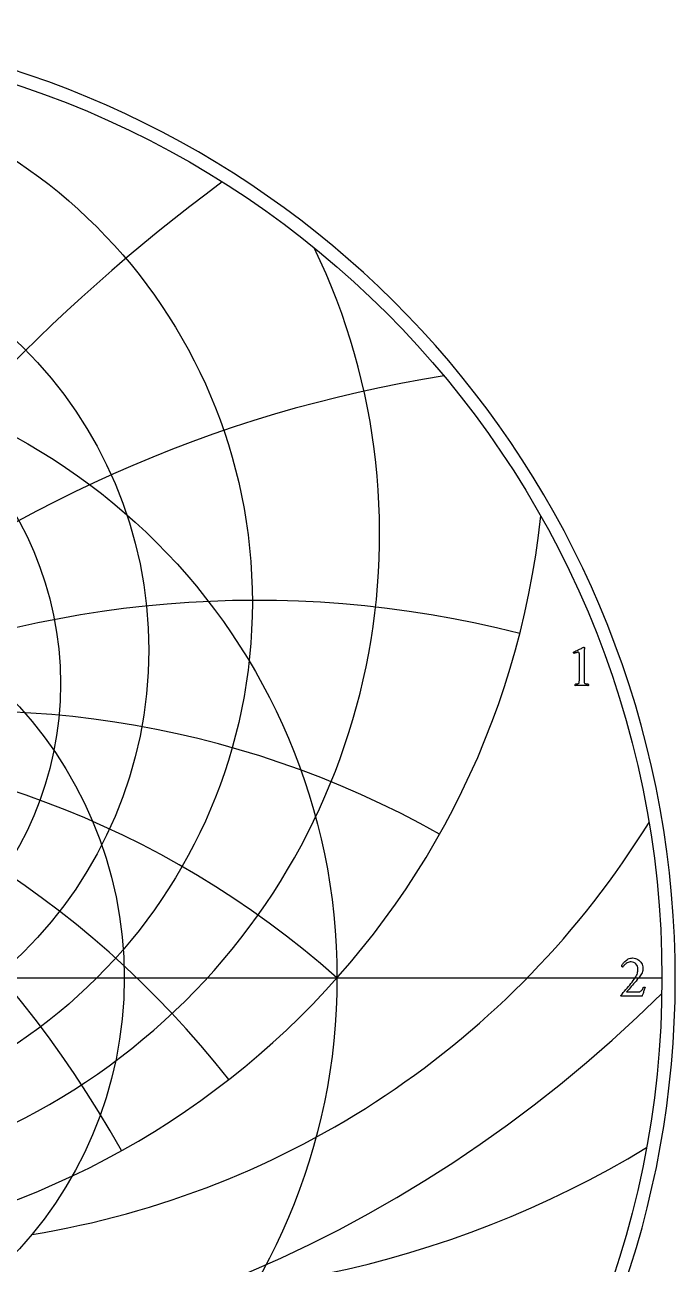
# Model space of a CAD drawing. Header units: millimetres. Extents: x -32.4 to 32.3, y -32.4 to 33.4.
# Drawn here: x 10.3 to 32.35, y -9.71 to 32.32 of the extents above; entities that cross this region are included whole.
import ezdxf

# ---------------------------------------------------------------- set-up
doc = ezdxf.new("R2010")
doc.units = ezdxf.units.MM
for name, color, linetype in [('CUT_OUTER', 1, 'Continuous'), ('ENGRAVE', 7, 'Continuous'), ('ENGRAVE_FINE', 8, 'Continuous'), ('TEXT', 5, 'Continuous')]:
    doc.layers.add(name, color=color, linetype=linetype)

msp = doc.modelspace()

# ---------------------------------------------------------------- linework, layer by layer
at = {"layer": 'CUT_OUTER'}
msp.add_arc((-0.0002, -0.0001), 32.35, 127.26523, 87.73645, dxfattribs=at)
at = {"layer": 'ENGRAVE'}
msp.add_lwpolyline([(-31.9, 0), (31.9, 0)], dxfattribs=at)
for centre, radius in [((0, 0), 31.9), ((0, 12.734), 18.0113), ((0, 11.1213), 14.4971), ((0, 9.979), 11.5063), ((0, 0), 20.8814), ((0, 0), 13.6687)]:
    msp.add_circle(centre, radius, dxfattribs=at)
for centre, radius, start, end in [((0, 15.0618), 22.3266, 154.24194, 25.75806), ((0, 18.5611), 27.9383, 185.94684, 354.05316), ((0, -23.4917), 31.4308, 48.36667, 131.63333), ((0, -23.4917), 31.4308, 48.36667, 131.63333), ((5.6867, 21.2232), 30.3117, 279.22369, 328.24678), ((13.581, 23.5229), 34.2608, 262.0752, 301.29367)]:
    msp.add_arc(centre, radius, start, end, dxfattribs=at)
at = {"layer": 'ENGRAVE_FINE'}
for centre, radius, start, end in [((54.4397, -23.4917), 62.8616, 126.564205, 166.277462), ((54.4397, -23.4917), 62.8616, 126.564205, 166.277462), ((31.4308, -23.4917), 44.4499, 98.95603, 158.92566), ((31.4308, -23.4917), 44.4499, 98.95603, 158.92566), ((-18.1466, -23.4917), 36.2932, 29.07003, 104.2478), ((-18.1466, -23.4917), 36.2932, 29.07003, 104.2478), ((18.1466, -23.4917), 36.2932, 75.7522, 150.92997), ((18.1466, -23.4917), 36.2932, 75.7522, 150.92997), ((-8.4219, -23.4917), 32.5396, 38.02608, 119.32449), ((-8.4219, -23.4917), 32.5396, 38.02608, 119.32449), ((8.4219, -23.4917), 32.5396, 60.67551, 141.97392), ((8.4219, -23.4917), 32.5396, 60.67551, 141.97392), ((0, 31.6445), 45.3003, 225.24349, 314.75651)]:
    msp.add_arc(centre, radius, start, end, dxfattribs=at)
at = {"layer": 'TEXT'}
for points in [[(29.1001, 10.1506), (29.1001, 10.9691), (29.0995, 10.9892), (29.0978, 11.0059), (29.0949, 11.0193), (29.0908, 11.0292), (29.0853, 11.0365), (29.0781, 11.0417), (29.0692, 11.0448), (29.0587, 11.0458), (29.0457, 11.0448), (29.0297, 11.0419), (29.0105, 11.0371), (28.9882, 11.0303), (28.9658, 11.0228), (28.9462, 11.016), (28.9295, 11.0099), (28.9157, 11.0044), (28.9075, 11.012), (28.9017, 11.0204), (28.8982, 11.0296), (28.897, 11.0396), (28.897, 11.0397), (28.897, 11.0401), (28.897, 11.0408), (28.897, 11.0417), (28.8973, 11.0454), (28.8981, 11.0484), (28.8994, 11.0506), (28.9012, 11.052), (28.9424, 11.0708), (28.9833, 11.0896), (29.0238, 11.1086), (29.0638, 11.1277), (29.1021, 11.146), (29.1369, 11.1626), (29.1684, 11.1776), (29.1965, 11.1909), (29.2197, 11.2018), (29.2366, 11.2095), (29.2472, 11.2142), (29.2514, 11.2157), (29.2555, 11.2157), (29.2603, 11.215), (29.2643, 11.2126), (29.2676, 11.2088), (29.27, 11.2033), (29.272, 11.1974), (29.2737, 11.1919), (29.2751, 11.187), (29.2763, 11.1826), (29.2757, 11.1794), (29.2742, 11.1699), (29.2716, 11.154), (29.268, 11.1318), (29.2643, 11.1038), (29.2617, 11.0704), (29.2602, 11.0318), (29.2597, 10.9878), (29.2597, 10.1506), (29.2597, 10.1282), (29.2599, 10.1066), (29.2603, 10.0857), (29.2607, 10.0656), (29.2617, 10.0469), (29.2636, 10.0299), (29.2663, 10.0147), (29.27, 10.0014), (29.2735, 9.9964), (29.2799, 9.9916), (29.2891, 9.987), (29.3011, 9.9828), (29.3148, 9.9789), (29.3288, 9.9758), (29.3433, 9.9732), (29.3581, 9.9714), (29.372, 9.97), (29.3838, 9.969), (29.3933, 9.9684), (29.4006, 9.9682), (29.4034, 9.9633), (29.4055, 9.9568), (29.407, 9.9488), (29.4078, 9.9392), (29.4078, 9.9296), (29.4065, 9.9216), (29.4041, 9.9151), (29.4006, 9.9102), (29.3702, 9.9122), (29.341, 9.9141), (29.3132, 9.9159), (29.2866, 9.9175), (29.2602, 9.9188), (29.2327, 9.9198), (29.2042, 9.9204), (29.1747, 9.9206), (29.1463, 9.9204), (29.1193, 9.9198), (29.0935, 9.9188), (29.069, 9.9175), (29.0443, 9.9159), (29.0177, 9.9141), (28.9894, 9.9122), (28.9592, 9.9102), (28.9556, 9.9151), (28.9532, 9.9216), (28.952, 9.9296), (28.9519, 9.9392), (28.9528, 9.9488), (28.9543, 9.9568), (28.9564, 9.9633), (28.9592, 9.9682), (28.9665, 9.9684), (28.976, 9.969), (28.9878, 9.97), (29.0017, 9.9714), (29.0165, 9.9732), (29.0309, 9.9758), (29.045, 9.9789), (29.0587, 9.9828), (29.0706, 9.987), (29.0794, 9.9916), (29.0851, 9.9964), (29.0877, 10.0014), (29.0914, 10.0147), (29.0944, 10.0299), (29.0966, 10.0469), (29.098, 10.0656), (29.0989, 10.0857), (29.0996, 10.1066), (29.1, 10.1282), (29.1001, 10.1506)], [(31.3343, -0.3201), (31.3238, -0.3458), (31.313, -0.3732), (31.302, -0.4023), (31.2907, -0.4331), (31.2796, -0.4641), (31.269, -0.4939), (31.2589, -0.5226), (31.2493, -0.5501), (31.2408, -0.5749), (31.2338, -0.5952), (31.2283, -0.6111), (31.2244, -0.6227), (30.524, -0.6227), (30.5208, -0.6203), (30.5175, -0.6172), (30.5141, -0.6135), (30.5105, -0.6092), (30.5074, -0.6047), (30.5051, -0.6006), (30.5037, -0.597), (30.5033, -0.5937), (30.546, -0.5455), (30.5893, -0.4963), (30.6331, -0.446), (30.6774, -0.3947), (30.7214, -0.343), (30.7644, -0.2916), (30.8064, -0.2405), (30.8473, -0.1896), (30.8863, -0.1398), (30.9224, -0.0922), (30.9557, -0.0466), (30.9861, -0.0031), (31.0144, 0.0411), (31.0372, 0.0824), (31.0543, 0.1209), (31.0659, 0.1565), (31.0736, 0.1911), (31.0791, 0.2264), (31.0824, 0.2626), (31.0835, 0.2995), (31.0796, 0.3492), (31.0677, 0.3948), (31.048, 0.4363), (31.0203, 0.4736), (30.9866, 0.5044), (30.9486, 0.5264), (30.9063, 0.5396), (30.8597, 0.544), (30.8206, 0.5418), (30.7841, 0.5352), (30.7501, 0.5242), (30.7188, 0.5088), (30.6902, 0.4908), (30.6644, 0.472), (30.6415, 0.4524), (30.6214, 0.4321), (30.6043, 0.4127), (30.5903, 0.3958), (30.5794, 0.3816), (30.5717, 0.3699), (30.5654, 0.3708), (30.559, 0.3733), (30.5524, 0.3775), (30.5458, 0.3834), (30.5399, 0.3897), (30.5357, 0.3951), (30.5331, 0.3995), (30.5323, 0.4031), (30.5368, 0.414), (30.544, 0.4282), (30.5539, 0.4456), (30.5665, 0.4663), (30.5818, 0.4888), (30.5999, 0.5119), (30.6207, 0.5355), (30.6442, 0.5596), (30.67, 0.583), (30.6978, 0.6046), (30.7275, 0.6244), (30.7592, 0.6424), (30.7928, 0.6574), (30.8284, 0.6681), (30.8659, 0.6745), (30.9053, 0.6766), (30.9529, 0.6736), (30.9983, 0.6645), (31.0415, 0.6492), (31.0825, 0.6279), (31.1203, 0.6018), (31.154, 0.5722), (31.1835, 0.5392), (31.2089, 0.5026), (31.2293, 0.4636), (31.2439, 0.4233), (31.2526, 0.3817), (31.2555, 0.3389), (31.2536, 0.296), (31.2477, 0.2544), (31.238, 0.2141), (31.2244, 0.1752), (31.2075, 0.1375), (31.1877, 0.1011), (31.165, 0.066), (31.1395, 0.0322), (31.1033, -0.0121), (31.0651, -0.0577), (31.025, -0.1048), (30.983, -0.1533), (30.9406, -0.2017), (30.8993, -0.2486), (30.8593, -0.294), (30.8203, -0.3377), (30.784, -0.3786), (30.7514, -0.4152), (30.7228, -0.4475), (30.6981, -0.4755), (31.1001, -0.4755), (31.1288, -0.4731), (31.1548, -0.466), (31.178, -0.454), (31.1985, -0.4372), (31.2174, -0.4155), (31.2356, -0.3888), (31.2531, -0.357), (31.27, -0.3201), (31.273, -0.3147), (31.2778, -0.3108), (31.2844, -0.3085), (31.2928, -0.3077), (31.2964, -0.3079), (31.3011, -0.3087), (31.3068, -0.31), (31.3135, -0.3118), (31.3203, -0.3139), (31.326, -0.316), (31.3306, -0.318), (31.3343, -0.3201)]]:
    msp.add_lwpolyline(points, close=True, dxfattribs=at)

doc.saveas('drawing.dxf')
